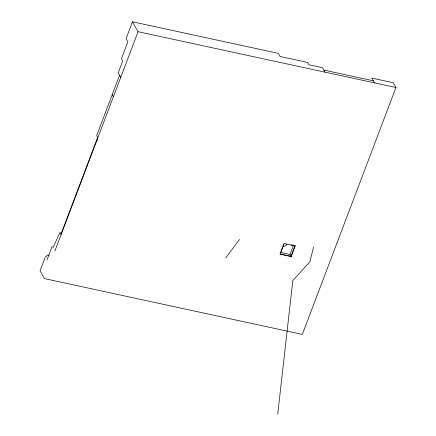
<?xml version="1.0" encoding="UTF-8"?>
<svg xmlns="http://www.w3.org/2000/svg" width="436" height="436" viewBox="0 0 436 436"><rect width="100%" height="100%" fill="white"/><g stroke="black" fill="none" stroke-linecap="round" stroke-linejoin="round"><path stroke-width="0.65" d="M277.721 414.2L292.823 280.539L309.871 261.813L313.566 246.989M325.06 72.174L322.547 67.711L308.966 64.773L307.669 62.473L280.081 56.5L278.31 53.361L132.479 21.8L126.086 38.657L127.852 41.796L121.459 58.653L122.756 60.953L118.243 72.85L120.761 77.314M46.957 260.014L52.184 246.231M119.584 75.226L96.699 135.569L97.708 137.356L61.007 234.143M54.882 251.027L138.054 31.703L132.479 21.8M96.416 141.956L97.097 140.152M280.473 252.667L282.61 247.027M283.084 245.773L283.798 243.893M279.999 253.921L291.079 256.319L295.118 245.67L291.248 256.613L290.027 254.45L293.592 245.054M374.437 82.862L371.739 78.071L393.25 82.726L395.948 87.516L302.322 334.407L44.428 278.588L40.052 270.816L45.279 257.033L47.993 254.913L49.028 255.561M53.012 247.708L59.999 232.355L61.171 234.443M225.734 257.981L239.528 239.424M323.883 70.087L373.265 80.774M138.054 31.703L395.948 87.516M291.21 244.819L293.815 245.386M295.286 245.964L284.207 243.566L280.163 254.215L291.248 256.613M280.25 252.335L290.027 254.45M112.205 94.688L113.382 96.776M286.959 244.062A3.384 2.91 -29.4 0 1 282.762 246.351"/></g></svg>
